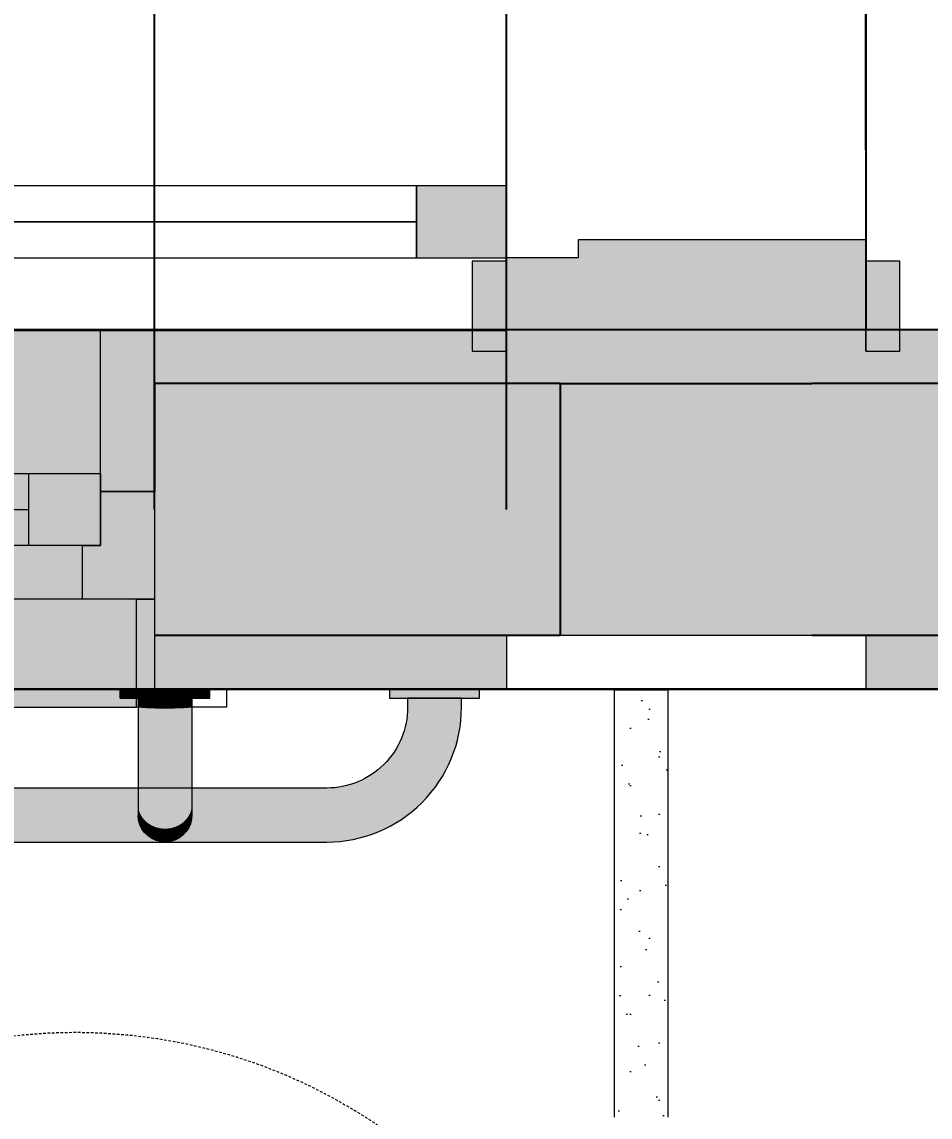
# Model space of a CAD drawing. Header units: metres. Extents: x -1783 to 21505, y -57 to 13660.
# Drawn here: x 12046.9 to 12097.4, y 12207.1 to 12268 of the extents above; entities that cross this region are included whole.
import ezdxf

# ---------------------------------------------------------------- set-up
doc = ezdxf.new("R2010")
doc.units = ezdxf.units.M
doc.header["$MEASUREMENT"] = 0
doc.linetypes.add('Dashed', pattern=[0.07, 0.045, -0.025])
doc.linetypes.add('Hidden Line (2)', pattern=[0.195611, 0.141111, -0.0545])
for name, color, linetype in [('colorida chamar atenção', 10, 'Continuous'), ('cotas', 7, 'Continuous'), ('COTAS EXECUTIVO.EXEC', 7, 'Continuous'), ('Janelas Archicad', 7, 'Continuous'), ('PAREDE CONSTRUIR', 7, 'Continuous'), ('Portas Archicad', 7, 'Continuous')]:
    doc.layers.add(name, color=color, linetype=linetype)
for name, color, linetype, lineweight in [('Janelas Archicad_Caneta_No__10', 7, 'Continuous', 5), ('Janelas Archicad_Caneta_No__241', 7, 'Continuous', 13), ('LAJES.EST_Caneta_No__241', 7, 'Continuous', 13), ('LOUCAS-METAIS.ARQ_Caneta_No__96', 252, 'Continuous', 0), ('PAREDE CONSTRUIR_Caneta_No__241', 7, 'Continuous', 13), ('PAREDE CONSTRUIR_Caneta_No__3', 7, 'Continuous', 25), ('PAREDE.ARQ_Caneta_No__1', 7, 'Continuous', 35), ('PAREDE.ARQ_Caneta_No__241', 7, 'Continuous', 13), ('Portas Archicad_Caneta_No__11', 7, 'Continuous', 5), ('Portas Archicad_Caneta_No__241', 7, 'Continuous', 13)]:
    doc.layers.add(name, color=color, linetype=linetype, lineweight=lineweight)
for name, color, linetype, lineweight, true_color in [('Janelas Archicad_Caneta_No__9', 7, 'Continuous', 5, 0x020202), ('LOUCAS-METAIS.ARQ_Caneta_No__18', 7, 'Continuous', 0, 0xdfdfdf), ('PAREDE.ARQ_Caneta_No__97', 7, 'Continuous', 5, 0x6b6b6b), ('Portas Archicad_Caneta_No__9', 7, 'Continuous', 5, 0x020202), ('Portas Archicad_Caneta_No__97', 7, 'Continuous', 5, 0x6b6b6b)]:
    doc.layers.add(name, color=color, linetype=linetype, lineweight=lineweight, true_color=true_color)
doc.styles.add('R80', font='romans.shx', dxfattribs={"height": 10})
doc.dimstyles.new('1-50', dxfattribs={"dimtxt": 10, "dimasz": 5, "dimexe": 10, "dimexo": 10, "dimgap": 3, "dimtad": 1, "dimdec": 1, "dimrnd": 1, "dimdsep": 46, "dimtxsty": 'R80', "dimblk": 'DOT', "dimcen": 0, "dimclrd": 252, "dimclre": 252, "dimclrt": 252, "dimadec": 0, "dimazin": 0, "dimtfac": 1, "dimtdec": 1, "dimtix": 1, "dimtmove": 2, "dimatfit": 3, "dimldrblk": 'DOT', "dimfxl": 1, "dimtolj": 1, "dimarcsym": 0})

# ---------------------------------------------------------------- blocks, each defined once
blk = doc.blocks.new('_Dot')
at = {"color": 0, "linetype": 'ByBlock', "lineweight": -2}
blk.add_line((-0.5, 0), (-1, 0), dxfattribs=at)
at = {"color": 0, "linetype": 'ByBlock', "const_width": 0.5}
blk.add_lwpolyline([(-0.25, 0, 1), (0.25, 0, 1)], format="xyb", close=True, dxfattribs=at)
blk = doc.blocks.new('*D7145')
at = {"layer": 'COTAS EXECUTIVO.EXEC', "color": 252, "lineweight": -2, "transparency": 16777216}
for p, q in [((12023.841, 12230.899), (13000.517, 12230.899)), ((12990.517, 12225.899), (12990.517, 11987.336)), ((12990.517, 11866.251), (12990.517, 11955.622)), ((12816.357, 11861.251), (13000.517, 11861.251))]:
    blk.add_line(p, q, dxfattribs=at)
at = {"layer": 'COTAS EXECUTIVO.EXEC', "color": 252, "lineweight": -2, "transparency": 16777216, "xscale": 5, "yscale": 5, "zscale": 5}
for p, rotation in [((12990.517, 12230.899), 90), ((12990.517, 11861.251), 270)]:
    blk.add_blockref('_Dot', p, dxfattribs=dict(at, rotation=rotation))
at = {"layer": 'COTAS EXECUTIVO.EXEC', "color": 252, "transparency": 16777216, "insert": (12990.517, 11971.479), "char_height": 10, "attachment_point": 5, "rotation": 90, "style": 'R80'}
blk.add_mtext('\\A1;370', dxfattribs=at)
blk = doc.blocks.new('*D7146')
at = {"layer": 'COTAS EXECUTIVO.EXEC', "color": 252, "lineweight": -2, "transparency": 16777216}
for p, q in [((12013.841, 12250.899), (13000.687, 12250.899)), ((12990.687, 12235.899), (12990.687, 12245.899)), ((12023.841, 12230.899), (13000.687, 12230.899))]:
    blk.add_line(p, q, dxfattribs=at)
at = {"layer": 'COTAS EXECUTIVO.EXEC', "color": 252, "lineweight": -2, "transparency": 16777216, "xscale": 5, "yscale": 5, "zscale": 5}
for p, rotation in [((12990.687, 12250.899), 90), ((12990.687, 12230.899), 270)]:
    blk.add_blockref('_Dot', p, dxfattribs=dict(at, rotation=rotation))
at = {"layer": 'COTAS EXECUTIVO.EXEC', "color": 252, "transparency": 16777216, "insert": (12990.517, 12215.903), "char_height": 10, "attachment_point": 5, "rotation": 90, "style": 'R80'}
blk.add_mtext('\\A1;20', dxfattribs=at)
blk = doc.blocks.new('*D7147')
at = {"layer": 'COTAS EXECUTIVO.EXEC', "color": 252, "lineweight": -2, "transparency": 16777216}
for p, q in [((12721.345, 12400.893), (13000.517, 12400.893)), ((12990.517, 12395.893), (12990.517, 12340.639)), ((12990.517, 12255.899), (12990.517, 12310.353)), ((12013.841, 12250.899), (13000.517, 12250.899))]:
    blk.add_line(p, q, dxfattribs=at)
at = {"layer": 'COTAS EXECUTIVO.EXEC', "color": 252, "lineweight": -2, "transparency": 16777216, "xscale": 5, "yscale": 5, "zscale": 5}
for p, rotation in [((12990.517, 12400.893), 90), ((12990.517, 12250.899), 270)]:
    blk.add_blockref('_Dot', p, dxfattribs=dict(at, rotation=rotation))
at = {"layer": 'COTAS EXECUTIVO.EXEC', "color": 252, "transparency": 16777216, "insert": (12990.517, 12325.496), "char_height": 10, "attachment_point": 5, "rotation": 90, "style": 'R80'}
blk.add_mtext('\\A1;150', dxfattribs=at)
blk = doc.blocks.new('*D7154')
at = {"layer": 'COTAS EXECUTIVO.EXEC', "color": 252, "lineweight": -2, "transparency": 16777216}
for p, q in [((12023.841, 12230.899), (12498.428, 12230.899)), ((12488.428, 12225.899), (12488.428, 12061.532)), ((12488.428, 11866.251), (12488.428, 12029.818)), ((12796.357, 11861.251), (12478.428, 11861.251))]:
    blk.add_line(p, q, dxfattribs=at)
at = {"layer": 'COTAS EXECUTIVO.EXEC', "color": 252, "lineweight": -2, "transparency": 16777216, "xscale": 5, "yscale": 5, "zscale": 5}
for p, rotation in [((12488.428, 12230.899), 90), ((12488.428, 11861.251), 270)]:
    blk.add_blockref('_Dot', p, dxfattribs=dict(at, rotation=rotation))
at = {"layer": 'COTAS EXECUTIVO.EXEC', "color": 252, "transparency": 16777216, "insert": (12488.428, 12045.675), "char_height": 10, "attachment_point": 5, "rotation": 90, "style": 'R80'}
blk.add_mtext('\\A1;370', dxfattribs=at)
blk = doc.blocks.new('*D7180')
at = {"layer": 'COTAS EXECUTIVO.EXEC', "color": 252, "lineweight": -2, "transparency": 16777216}
for p, q in [((12023.841, 12230.899), (12794.134, 12230.899)), ((12784.134, 12225.899), (12784.134, 12216.594)), ((12784.134, 12185.899), (12784.134, 12194.404)), ((12847.841, 12180.899), (12774.134, 12180.899))]:
    blk.add_line(p, q, dxfattribs=at)
at = {"layer": 'COTAS EXECUTIVO.EXEC', "color": 252, "lineweight": -2, "transparency": 16777216, "xscale": 5, "yscale": 5, "zscale": 5}
for p, rotation in [((12784.134, 12230.899), 90), ((12784.134, 12180.899), 270)]:
    blk.add_blockref('_Dot', p, dxfattribs=dict(at, rotation=rotation))
at = {"layer": 'COTAS EXECUTIVO.EXEC', "color": 252, "transparency": 16777216, "insert": (12784.134, 12205.499), "char_height": 10, "attachment_point": 5, "rotation": 90, "style": 'R80'}
blk.add_mtext('\\A1;50', dxfattribs=at)
blk = doc.blocks.new('*D7194')
at = {"layer": 'COTAS EXECUTIVO.EXEC', "color": 252, "lineweight": -2, "transparency": 16777216}
for p, q in [((12003.841, 12230.899), (11880.679, 12230.899)), ((11890.679, 12225.899), (11890.679, 12048.186)), ((11890.679, 11866.251), (11890.679, 12016.472)), ((12796.357, 11861.251), (11880.679, 11861.251))]:
    blk.add_line(p, q, dxfattribs=at)
at = {"layer": 'COTAS EXECUTIVO.EXEC', "color": 252, "lineweight": -2, "transparency": 16777216, "xscale": 5, "yscale": 5, "zscale": 5}
for p, rotation in [((11890.679, 12230.899), 90), ((11890.679, 11861.251), 270)]:
    blk.add_blockref('_Dot', p, dxfattribs=dict(at, rotation=rotation))
at = {"layer": 'COTAS EXECUTIVO.EXEC', "color": 252, "transparency": 16777216, "insert": (11890.679, 12032.329), "char_height": 10, "attachment_point": 5, "rotation": 90, "style": 'R80'}
blk.add_mtext('\\A1;370', dxfattribs=at)
blk = doc.blocks.new('*D7196')
at = {"layer": 'COTAS EXECUTIVO.EXEC', "color": 252, "lineweight": -2, "transparency": 16777216}
for p, q in [((12701.345, 12400.893), (11880.679, 12400.893)), ((11890.679, 12395.893), (11890.679, 12327.293)), ((11890.679, 12255.899), (11890.679, 12297.007)), ((11993.841, 12250.899), (11880.679, 12250.899))]:
    blk.add_line(p, q, dxfattribs=at)
at = {"layer": 'COTAS EXECUTIVO.EXEC', "color": 252, "lineweight": -2, "transparency": 16777216, "xscale": 5, "yscale": 5, "zscale": 5}
for p, rotation in [((11890.679, 12400.893), 90), ((11890.679, 12250.899), 270)]:
    blk.add_blockref('_Dot', p, dxfattribs=dict(at, rotation=rotation))
at = {"layer": 'COTAS EXECUTIVO.EXEC', "color": 252, "transparency": 16777216, "insert": (11890.679, 12312.15), "char_height": 10, "attachment_point": 5, "rotation": 90, "style": 'R80'}
blk.add_mtext('\\A1;150', dxfattribs=at)
blk = doc.blocks.new('*D7216')
at = {"layer": 'COTAS EXECUTIVO.EXEC', "color": 252, "lineweight": -2, "transparency": 16777216}
for p, q in [((11953.841, 12240.899), (11953.841, 12310.462)), ((12073.841, 12307.396), (12073.841, 12290.462)), ((11958.841, 12300.462), (11984.952, 12300.462)), ((12068.841, 12300.462), (12015.238, 12300.462))]:
    blk.add_line(p, q, dxfattribs=at)
at = {"layer": 'COTAS EXECUTIVO.EXEC', "color": 252, "lineweight": -2, "transparency": 16777216, "xscale": 5, "yscale": 5, "zscale": 5, "rotation": 180}
blk.add_blockref('_Dot', (11953.841, 12300.462), dxfattribs=at)
at = {"layer": 'COTAS EXECUTIVO.EXEC', "color": 252, "lineweight": -2, "transparency": 16777216, "xscale": 5, "yscale": 5, "zscale": 5}
blk.add_blockref('_Dot', (12073.841, 12300.462), dxfattribs=at)
at = {"layer": 'COTAS EXECUTIVO.EXEC', "color": 252, "transparency": 16777216, "insert": (12000.095, 12300.462), "char_height": 10, "attachment_point": 5, "style": 'R80'}
blk.add_mtext('\\A1;120', dxfattribs=at)
blk = doc.blocks.new('*D7218')
at = {"layer": 'COTAS EXECUTIVO.EXEC', "color": 252, "lineweight": -2, "transparency": 16777216}
for p, q in [((12093.841, 12317.396), (12093.841, 12290.462)), ((12238.848, 12056.075), (12238.848, 12310.462)), ((12098.841, 12300.462), (12137.456, 12300.462)), ((12233.848, 12300.462), (12167.741, 12300.462))]:
    blk.add_line(p, q, dxfattribs=at)
at = {"layer": 'COTAS EXECUTIVO.EXEC', "color": 252, "lineweight": -2, "transparency": 16777216, "xscale": 5, "yscale": 5, "zscale": 5, "rotation": 180}
blk.add_blockref('_Dot', (12093.841, 12300.462), dxfattribs=at)
at = {"layer": 'COTAS EXECUTIVO.EXEC', "color": 252, "lineweight": -2, "transparency": 16777216, "xscale": 5, "yscale": 5, "zscale": 5}
blk.add_blockref('_Dot', (12238.848, 12300.462), dxfattribs=at)
at = {"layer": 'COTAS EXECUTIVO.EXEC', "color": 252, "transparency": 16777216, "insert": (12152.598, 12300.462), "char_height": 10, "attachment_point": 5, "style": 'R80'}
blk.add_mtext('\\A1;145', dxfattribs=at)
blk = doc.blocks.new('*D7271')
at = {"layer": 'COTAS EXECUTIVO.EXEC', "color": 252, "lineweight": -2, "transparency": 16777216}
for p, q in [((12093.841, 12260.899), (12093.841, 12290.293)), ((12138.848, 12240.899), (12138.848, 12290.293)), ((12098.841, 12280.293), (12104.849, 12280.293)), ((12133.848, 12280.293), (12127.04, 12280.293))]:
    blk.add_line(p, q, dxfattribs=at)
at = {"layer": 'COTAS EXECUTIVO.EXEC', "color": 252, "lineweight": -2, "transparency": 16777216, "xscale": 5, "yscale": 5, "zscale": 5, "rotation": 180}
blk.add_blockref('_Dot', (12093.841, 12280.293), dxfattribs=at)
at = {"layer": 'COTAS EXECUTIVO.EXEC', "color": 252, "lineweight": -2, "transparency": 16777216, "xscale": 5, "yscale": 5, "zscale": 5}
blk.add_blockref('_Dot', (12138.848, 12280.293), dxfattribs=at)
at = {"layer": 'COTAS EXECUTIVO.EXEC', "color": 252, "transparency": 16777216, "insert": (12115.944, 12280.293), "char_height": 10, "attachment_point": 5, "style": 'R80'}
blk.add_mtext('\\A1;45', dxfattribs=at)
blk = doc.blocks.new('*D7455')
at = {"layer": 'COTAS EXECUTIVO.EXEC', "color": 252, "lineweight": -2, "transparency": 16777216}
for p, q in [((11974.254, 12240.899), (11974.254, 12295.603)), ((12054.254, 12240.899), (12054.254, 12295.603)), ((11979.254, 12285.603), (11989.413, 12285.603)), ((12049.254, 12285.603), (12011.604, 12285.603))]:
    blk.add_line(p, q, dxfattribs=at)
at = {"layer": 'COTAS EXECUTIVO.EXEC', "color": 252, "lineweight": -2, "transparency": 16777216, "xscale": 5, "yscale": 5, "zscale": 5, "rotation": 180}
blk.add_blockref('_Dot', (11974.254, 12285.603), dxfattribs=at)
at = {"layer": 'COTAS EXECUTIVO.EXEC', "color": 252, "lineweight": -2, "transparency": 16777216, "xscale": 5, "yscale": 5, "zscale": 5}
blk.add_blockref('_Dot', (12054.254, 12285.603), dxfattribs=at)
at = {"layer": 'COTAS EXECUTIVO.EXEC', "color": 252, "transparency": 16777216, "insert": (12000.508, 12285.603), "char_height": 10, "attachment_point": 5, "style": 'R80'}
blk.add_mtext('\\A1;80', dxfattribs=at)
blk = doc.blocks.new('*D7456')
at = {"layer": 'COTAS EXECUTIVO.EXEC', "color": 252, "lineweight": -2, "transparency": 16777216}
for p, q in [((12054.254, 12240.899), (12054.254, 12295.603)), ((12073.841, 12240.899), (12073.841, 12295.603)), ((12059.254, 12285.603), (12068.841, 12285.603))]:
    blk.add_line(p, q, dxfattribs=at)
at = {"layer": 'COTAS EXECUTIVO.EXEC', "color": 252, "lineweight": -2, "transparency": 16777216, "xscale": 5, "yscale": 5, "zscale": 5, "rotation": 180}
blk.add_blockref('_Dot', (12054.254, 12285.603), dxfattribs=at)
at = {"layer": 'COTAS EXECUTIVO.EXEC', "color": 252, "lineweight": -2, "transparency": 16777216, "xscale": 5, "yscale": 5, "zscale": 5}
blk.add_blockref('_Dot', (12073.841, 12285.603), dxfattribs=at)
at = {"layer": 'COTAS EXECUTIVO.EXEC', "color": 252, "transparency": 16777216, "insert": (12036.534, 12285.603), "char_height": 10, "attachment_point": 5, "style": 'R80'}
blk.add_mtext('\\A1;20', dxfattribs=at)
blk = doc.blocks.new('Horizontal Multi-Sash Window 26_2')
at = {"layer": 'Janelas Archicad', "linetype": 'Continuous', "lineweight": 0, "true_color": 0xffffff}
for points in [[(-0.37, 0.01), (-0.37, -0.03), (-0.33, -0.03), (-0.33, 0.01)], [(0.33, 0.01), (-0.33, 0.01), (-0.33, -0.03), (-0.36, -0.03), (-0.36, -0.06), (0.36, -0.06), (0.36, -0.03), (0.33, -0.03)], [(0.33, -0.03), (0.33, 0.01), (-0.33, 0.01), (-0.33, -0.03)], [(0.37, -0.03), (0.37, 0.01), (0.33, 0.01), (0.33, -0.03)], [(-0.4, 0), (-0.4, -0.06), (-0.36, -0.06), (-0.36, -0.03), (-0.37, -0.03), (-0.37, 0)], [(0.4, -0.06), (0.4, 0), (0.37, 0), (0.37, -0.03), (0.36, -0.03), (0.36, -0.06)], [(-0.4, -0.06), (-0.4, -0.11), (-0.39, -0.12), (0.39, -0.12), (0.4, -0.11), (0.4, -0.06)]]:
    blk.add_hatch(color=7, dxfattribs=at).paths.add_polyline_path(points)
at = {"layer": 'Janelas Archicad_Caneta_No__10', "color": 7, "linetype": 'Continuous', "lineweight": 5}
for p, q in [((-0.4, -0.11), (-0.4, -0.06)), ((-0.4, -0.06), (-0.39, -0.06)), ((-0.39, -0.06), (-0.39, -0.11)), ((0.39, -0.11), (0.39, -0.06)), ((0.39, -0.06), (0.4, -0.06)), ((0.4, -0.06), (0.4, -0.11)), ((-0.44, -0.12), (-0.44, -0.11)), ((-0.44, -0.11), (-0.39, -0.11)), ((-0.39, -0.11), (-0.4, -0.11)), ((-0.39, -0.11), (-0.39, -0.12)), ((0.4, -0.11), (0.39, -0.11)), ((0.39, -0.11), (0.44, -0.11)), ((0.39, -0.12), (0.39, -0.11)), ((0.44, -0.11), (0.44, -0.12)), ((-0.39, -0.12), (-0.44, -0.12)), ((0.44, -0.12), (0.39, -0.12))]:
    blk.add_line(p, q, dxfattribs=at)
at = {"layer": 'Janelas Archicad_Caneta_No__241', "color": 7, "linetype": 'Continuous', "lineweight": 13}
for p, q in [((-0.4, 0.09), (-0.37, 0.09)), ((-0.37, 0), (-0.37, 0.09)), ((0.4, 0.09), (0.37, 0.09)), ((0.37, 0), (0.37, 0.09)), ((-0.4, 0), (-0.4, -0.06)), ((0.4, 0), (0.4, -0.06)), ((-0.4, -0.06), (-0.4, -0.08)), ((0.4, -0.06), (0.4, -0.08)), ((-0.4, -0.08), (-0.4, -0.11)), ((0.4, -0.08), (0.4, -0.11)), ((-0.44, -0.11), (-0.4, -0.11)), ((0.4, -0.11), (0.44, -0.11))]:
    blk.add_line(p, q, dxfattribs=at)
at = {"layer": 'Janelas Archicad_Caneta_No__9', "color": 18, "linetype": 'Continuous', "lineweight": 5, "true_color": 0x020202}
for p, q in [((-0.37, 0.09), (0.37, 0.09)), ((-0.37, 0.01), (-0.33, 0.01)), ((-0.37, -0.03), (-0.37, 0.01)), ((-0.33, 0.01), (0.33, 0.01)), ((-0.33, 0.01), (-0.33, -0.03)), ((-0.33, 0.01), (0.33, 0.01)), ((0.33, -0.03), (0.33, 0.01)), ((0.33, 0.01), (0.37, 0.01)), ((0.37, 0.01), (0.37, -0.03)), ((-0.4, 0), (-0.37, 0)), ((-0.37, 0), (-0.37, -0.03)), ((0.37, -0.03), (0.37, 0)), ((0.37, 0), (0.4, 0)), ((-0.33, -0.01), (0.33, -0.01)), ((-0.37, -0.03), (-0.36, -0.03)), ((-0.33, -0.03), (-0.37, -0.03)), ((-0.36, -0.03), (-0.36, -0.06)), ((0.33, -0.03), (-0.33, -0.03)), ((0.37, -0.03), (0.33, -0.03)), ((0.36, -0.06), (0.36, -0.03)), ((0.36, -0.03), (0.37, -0.03)), ((-0.36, -0.06), (-0.4, -0.06)), ((0.36, -0.06), (-0.36, -0.06)), ((0.4, -0.06), (0.36, -0.06)), ((-0.39, -0.12), (0.39, -0.12))]:
    blk.add_line(p, q, dxfattribs=at)
at = {"layer": 'Janelas Archicad_Caneta_No__9', "color": 18, "linetype": 'Dashed', "lineweight": 5, "true_color": 0x020202}
blk.add_line((-0.4, -0.11), (0.4, -0.11), dxfattribs=at)
blk = doc.blocks.new('Double Door 26_3')
at = {"layer": 'Portas Archicad', "linetype": 'Continuous', "lineweight": 0, "true_color": 0xffffff}
for points in [[(-0.67, 0), (-0.67, 0.05), (-0.71, 0.05), (-0.71, 0)], [(-0.712, 0.019), (-0.762, 0.019), (-0.762, 0), (-0.712, 0)], [(-0.7, -0.2), (-0.7, -0.04), (-0.71, -0.04), (-0.71, 0), (-0.75, 0), (-0.75, -0.2)], [(-0.712, -0.2), (-0.762, -0.2), (-0.762, -0.219), (-0.712, -0.219)]]:
    blk.add_hatch(color=7, dxfattribs=at).paths.add_polyline_path(points)
at = {"layer": 'Portas Archicad_Caneta_No__11', "color": 7, "linetype": 'Continuous', "lineweight": 5}
for p, q in [((-0.69, 0.66), (-0.69, 0.05)), ((-0.67, 0.05), (-0.71, 0.05)), ((-0.71, 0.05), (-0.71, 0)), ((-0.67, 0), (-0.67, 0.05)), ((-0.71, 0), (-0.67, 0))]:
    blk.add_line(p, q, dxfattribs=at)
at = {"layer": 'Portas Archicad_Caneta_No__11', "color": 7, "linetype": 'Continuous', "lineweight": 5, "flags": 128}
for points in [[(-0.71, 0.66), (-0.71, 0.05), (-0.69, 0.05), (-0.69, 0.66)], [(-0.69, 0.66), (-0.69, 0.05), (-0.67, 0.05), (-0.67, 0.66)]]:
    blk.add_lwpolyline(points, close=True, dxfattribs=at)
at = {"layer": 'Portas Archicad_Caneta_No__241', "color": 7, "linetype": 'Continuous', "lineweight": 13}
for p, q in [((-0.762, 0), (-0.75, 0)), ((-0.762, 0), (-0.75, 0)), ((-0.75, -0.03), (-0.75, 0)), ((-0.75, -0.03), (-0.75, 0)), ((-0.75, -0.03), (-0.75, 0)), ((-0.75, -0.03), (-0.75, 0)), ((-0.75, -0.17), (-0.75, -0.03)), ((-0.75, -0.17), (-0.75, -0.03)), ((-0.75, -0.17), (-0.75, -0.03)), ((-0.75, -0.17), (-0.75, -0.03)), ((-0.75, -0.2), (-0.75, -0.17)), ((-0.75, -0.2), (-0.75, -0.17)), ((-0.762, -0.2), (-0.75, -0.2)), ((-0.762, -0.2), (-0.75, -0.2))]:
    blk.add_line(p, q, dxfattribs=at)
at = {"layer": 'Portas Archicad_Caneta_No__9', "color": 18, "linetype": 'Continuous', "lineweight": 5, "true_color": 0x020202}
for p, q in [((-0.712, 0.019), (-0.762, 0.019)), ((-0.762, 0.019), (-0.762, 0)), ((-0.712, 0), (-0.712, 0.019)), ((-0.762, 0), (-0.712, 0)), ((-0.71, 0), (-0.75, 0)), ((-0.75, 0), (-0.75, -0.2)), ((-0.71, -0.04), (-0.71, 0)), ((-0.7, -0.04), (-0.71, -0.04)), ((-0.7, -0.2), (-0.7, -0.04)), ((-0.712, -0.2), (-0.762, -0.2)), ((-0.762, -0.2), (-0.762, -0.219)), ((-0.75, -0.2), (-0.7, -0.2)), ((-0.712, -0.219), (-0.712, -0.2)), ((-0.762, -0.219), (-0.712, -0.219))]:
    blk.add_line(p, q, dxfattribs=at)
at = {"layer": 'Portas Archicad_Caneta_No__97', "color": 251, "linetype": 'Dashed', "lineweight": 5, "true_color": 0x6b6b6b}
blk.add_arc((-0.71, 0), 0.71, 0, 90, dxfattribs=at)
blk = doc.blocks.new('Grab Bar 26_4')
at = {"layer": 'LOUCAS-METAIS.ARQ_Caneta_No__18', "linetype": 'Continuous', "lineweight": 0, "true_color": 0xdfdfdf}
for points in [[(-0.375, 0), (-0.375, -0.005), (-0.325, -0.005), (-0.325, 0)], [(0.325, 0), (0.325, -0.005), (0.375, -0.005), (0.375, 0)], [(-0.365, -0.005), (-0.365, -0.01, 0.414214), (-0.29, -0.085), (0.29, -0.085, 0.414214), (0.365, -0.01), (0.365, -0.005), (0.335, -0.005), (0.335, -0.01, -0.414214), (0.29, -0.055), (-0.29, -0.055, -0.414214), (-0.335, -0.01), (-0.335, -0.005)]]:
    blk.add_hatch(color=254, dxfattribs=at).paths.add_polyline_path(points)
at = {"layer": 'LOUCAS-METAIS.ARQ_Caneta_No__96', "color": 252, "linetype": 'Continuous', "lineweight": 0, "flags": 128}
for points in [[(-0.375, 0), (-0.375, -0.005), (-0.325, -0.005), (-0.325, 0)], [(0.325, 0), (0.325, -0.005), (0.375, -0.005), (0.375, 0)]]:
    blk.add_lwpolyline(points, close=True, dxfattribs=at)
blk.add_lwpolyline([(-0.365, -0.005), (-0.365, -0.01, 0.414214), (-0.29, -0.085), (0.29, -0.085, 0.414214), (0.365, -0.01), (0.365, -0.005), (0.335, -0.005), (0.335, -0.01, -0.414214), (0.29, -0.055), (-0.29, -0.055, -0.414214), (-0.335, -0.01), (-0.335, -0.005)], format="xyb", close=True, dxfattribs=at)
blk = doc.blocks.new('Grab Bar 26_3')
at = {"layer": 'LOUCAS-METAIS.ARQ_Caneta_No__18', "linetype": 'Continuous', "lineweight": 0, "true_color": 0xdfdfdf}
for points in [[(-0.017, 0), (-0.017, -0.005), (-0.01085, -0.005), (-0.01085, 0)], [(-0.01085, -0.005), (-0.00373, -0.005), (-0.00373, 0), (-0.01085, 0)], [(-0.00373, 0), (-0.00373, -0.005), (0.00373, -0.005), (0.00373, 0)], [(0.00373, -0.005), (0.01085, -0.005), (0.01085, 0), (0.00373, 0)], [(0.01085, 0), (0.01085, -0.005), (0.017, -0.005), (0.017, 0)], [(0.017, -0.005), (0.02165, -0.005), (0.02165, 0), (0.017, 0)], [(0.02165, -0.005), (0.02437, -0.005), (0.02437, 0), (0.02165, 0)], [(0.02437, 0), (0.02437, -0.005), (0.02493, -0.005), (0.02493, 0)], [(-0.02493, 0), (-0.02493, -0.005), (-0.02437, -0.005), (-0.02437, 0)], [(-0.02437, -0.005), (-0.02165, -0.005), (-0.02165, 0), (-0.02437, 0)], [(-0.02165, -0.005), (-0.017, -0.005), (-0.017, 0), (-0.02165, 0)], [(-0.015, -0.01001), (-0.01472, -0.01016), (-0.01472, -0.005), (-0.015, -0.005)], [(-0.01472, -0.005), (-0.01472, -0.01016), (-0.014, -0.0103), (-0.014, -0.005)], [(-0.014, -0.0103), (-0.01286, -0.01043), (-0.01286, -0.005), (-0.014, -0.005)], [(-0.01286, -0.005), (-0.01286, -0.01043), (-0.01132, -0.01055), (-0.01132, -0.005)], [(-0.01132, -0.005), (-0.01132, -0.01055), (-0.00944, -0.01065), (-0.00944, -0.005)], [(-0.00944, -0.01065), (-0.00727, -0.01074), (-0.00727, -0.005), (-0.00944, -0.005)], [(-0.00727, -0.005), (-0.00727, -0.01074), (-0.00488, -0.0108), (-0.00488, -0.005)], [(-0.00488, -0.005), (-0.00488, -0.0108), (-0.00235, -0.01083), (-0.00235, -0.005)], [(-0.00235, -0.005), (-0.00235, -0.01083), (0.00026, -0.01084), (0.00026, -0.005)], [(0.00026, -0.005), (0.00026, -0.01084), (0.00286, -0.01083), (0.00286, -0.005)], [(0.00286, -0.01083), (0.00538, -0.01079), (0.00538, -0.005), (0.00286, -0.005)], [(0.00538, -0.005), (0.00538, -0.01079), (0.00773, -0.01072), (0.00773, -0.005)], [(0.00773, -0.005), (0.00773, -0.01072), (0.00984, -0.01064), (0.00984, -0.005)], [(0.00984, -0.005), (0.00984, -0.01064), (0.01166, -0.01053), (0.01166, -0.005)], [(0.01166, -0.005), (0.01166, -0.01053), (0.01312, -0.01041), (0.01312, -0.005)], [(0.01312, -0.005), (0.01312, -0.01041), (0.01418, -0.01027), (0.01418, -0.005)], [(0.01418, -0.005), (0.01418, -0.01027), (0.01482, -0.01013), (0.01482, -0.005)], [(0.015, -0.005), (0.01482, -0.005), (0.01482, -0.01013), (0.015, -0.00999)], [(-0.015, -0.01001), (-0.015, -0.02341), (-0.01472, -0.02399), (-0.01472, -0.01016)], [(-0.01472, -0.01016), (-0.01472, -0.02399), (-0.014, -0.02456), (-0.014, -0.0103)], [(-0.014, -0.02456), (-0.01286, -0.02508), (-0.01286, -0.01043), (-0.014, -0.0103)], [(-0.01132, -0.01055), (-0.01286, -0.01043), (-0.01286, -0.02508), (-0.01132, -0.02555)], [(-0.00944, -0.01065), (-0.01132, -0.01055), (-0.01132, -0.02555), (-0.00944, -0.02596)], [(-0.00944, -0.01065), (-0.00944, -0.02596), (-0.00727, -0.02629), (-0.00727, -0.01074)], [(-0.00488, -0.0108), (-0.00727, -0.01074), (-0.00727, -0.02629), (-0.00488, -0.02653)], [(-0.00235, -0.01083), (-0.00488, -0.0108), (-0.00488, -0.02653), (-0.00235, -0.02667)], [(0.00026, -0.01084), (-0.00235, -0.01083), (-0.00235, -0.02667), (0.00026, -0.02671)], [(0.00286, -0.01083), (0.00026, -0.01084), (0.00026, -0.02671), (0.00286, -0.02665)], [(0.00286, -0.02665), (0.00538, -0.02649), (0.00538, -0.01079), (0.00286, -0.01083)], [(0.00773, -0.01072), (0.00538, -0.01079), (0.00538, -0.02649), (0.00773, -0.02623)], [(0.00984, -0.01064), (0.00773, -0.01072), (0.00773, -0.02623), (0.00984, -0.02589)], [(0.00984, -0.01064), (0.00984, -0.02589), (0.01166, -0.02547), (0.01166, -0.01053)], [(0.01312, -0.01041), (0.01166, -0.01053), (0.01166, -0.02547), (0.01312, -0.02498)], [(0.01418, -0.01027), (0.01312, -0.01041), (0.01312, -0.02498), (0.01418, -0.02444)], [(0.01418, -0.01027), (0.01418, -0.02444), (0.01482, -0.02388), (0.01482, -0.01013)], [(0.01482, -0.01013), (0.01482, -0.02388), (0.015, -0.02329), (0.015, -0.00999)], [(-0.01472, -0.02399), (-0.015, -0.02341), (-0.015, -0.03615), (-0.01472, -0.03728)], [(-0.01472, -0.02399), (-0.01472, -0.03728), (-0.014, -0.03838), (-0.014, -0.02456)], [(0.01418, -0.02444), (0.01418, -0.03817), (0.01482, -0.03706), (0.01482, -0.02388)], [(0.015, -0.02329), (0.01482, -0.02388), (0.01482, -0.03706), (0.015, -0.03592)], [(-0.014, -0.02456), (-0.014, -0.03838), (-0.01286, -0.03941), (-0.01286, -0.02508)], [(-0.01286, -0.02508), (-0.01286, -0.03941), (-0.01132, -0.04033), (-0.01132, -0.02555)], [(-0.00944, -0.02596), (-0.01132, -0.02555), (-0.01132, -0.04033), (-0.00944, -0.04112)], [(-0.00944, -0.04112), (-0.00727, -0.04176), (-0.00727, -0.02629), (-0.00944, -0.02596)], [(-0.00488, -0.02653), (-0.00727, -0.02629), (-0.00727, -0.04176), (-0.00488, -0.04223)], [(-0.00235, -0.02667), (-0.00488, -0.02653), (-0.00488, -0.04223), (-0.00235, -0.0425)], [(0.00026, -0.02671), (-0.00235, -0.02667), (-0.00235, -0.0425), (0.00026, -0.04258)], [(0.00286, -0.02665), (0.00026, -0.02671), (0.00026, -0.04258), (0.00286, -0.04246)], [(0.00286, -0.04246), (0.00538, -0.04215), (0.00538, -0.02649), (0.00286, -0.02665)], [(0.00773, -0.02623), (0.00538, -0.02649), (0.00538, -0.04215), (0.00773, -0.04165)], [(0.00984, -0.02589), (0.00773, -0.02623), (0.00773, -0.04165), (0.00984, -0.04098)], [(0.00984, -0.02589), (0.00984, -0.04098), (0.01166, -0.04015), (0.01166, -0.02547)], [(0.01166, -0.02547), (0.01166, -0.04015), (0.01312, -0.03921), (0.01312, -0.02498)], [(0.01312, -0.02498), (0.01312, -0.03921), (0.01418, -0.03817), (0.01418, -0.02444)], [(-0.015, -0.04757), (-0.01472, -0.04921), (-0.01472, -0.03728), (-0.015, -0.03615)], [(0.01482, -0.03706), (0.01482, -0.04888), (0.015, -0.04725), (0.015, -0.03592)], [(-0.014, -0.03838), (-0.01472, -0.03728), (-0.01472, -0.04921), (-0.014, -0.05078)], [(-0.014, -0.05078), (-0.01286, -0.05226), (-0.01286, -0.03941), (-0.014, -0.03838)], [(-0.01286, -0.03941), (-0.01286, -0.05226), (-0.01132, -0.05358), (-0.01132, -0.04033)], [(-0.01132, -0.04033), (-0.01132, -0.05358), (-0.00944, -0.05472), (-0.00944, -0.04112)], [(-0.00944, -0.04112), (-0.00944, -0.05472), (-0.00727, -0.05564), (-0.00727, -0.04176)], [(-0.00727, -0.04176), (-0.00727, -0.05564), (-0.00488, -0.05631), (-0.00488, -0.04223)], [(-0.00488, -0.05631), (-0.00235, -0.05671), (-0.00235, -0.0425), (-0.00488, -0.04223)], [(-0.00235, -0.0425), (-0.00235, -0.05671), (0.00026, -0.05682), (0.00026, -0.04258)], [(0.00026, -0.04258), (0.00026, -0.05682), (0.00286, -0.05665), (0.00286, -0.04246)], [(0.00286, -0.04246), (0.00286, -0.05665), (0.00538, -0.0562), (0.00538, -0.04215)], [(0.00538, -0.04215), (0.00538, -0.0562), (0.00773, -0.05548), (0.00773, -0.04165)], [(0.00773, -0.04165), (0.00773, -0.05548), (0.00984, -0.05451), (0.00984, -0.04098)], [(0.00984, -0.04098), (0.00984, -0.05451), (0.01166, -0.05333), (0.01166, -0.04015)], [(0.01166, -0.04015), (0.01166, -0.05333), (0.01312, -0.05197), (0.01312, -0.03921)], [(0.01418, -0.03817), (0.01312, -0.03921), (0.01312, -0.05197), (0.01418, -0.05047)], [(0.01418, -0.05047), (0.01482, -0.04888), (0.01482, -0.03706), (0.01418, -0.03817)], [(-0.01472, -0.04921), (-0.015, -0.04757), (-0.015, -0.05712), (-0.01472, -0.05916)], [(0.015, -0.04725), (0.01482, -0.04888), (0.01482, -0.05876), (0.015, -0.0567)], [(-0.014, -0.05078), (-0.01472, -0.04921), (-0.01472, -0.05916), (-0.014, -0.06114)], [(-0.014, -0.05078), (-0.014, -0.06114), (-0.01286, -0.06299), (-0.01286, -0.05226)], [(-0.01286, -0.05226), (-0.01286, -0.06299), (-0.01132, -0.06465), (-0.01132, -0.05358)], [(-0.01132, -0.06465), (-0.00944, -0.06608), (-0.00944, -0.05472), (-0.01132, -0.05358)], [(-0.00944, -0.05472), (-0.00944, -0.06608), (-0.00727, -0.06723), (-0.00727, -0.05564)], [(0.00773, -0.05548), (0.00773, -0.06703), (0.00984, -0.06582), (0.00984, -0.05451)], [(0.00984, -0.06582), (0.01166, -0.06434), (0.01166, -0.05333), (0.00984, -0.05451)], [(0.01166, -0.05333), (0.01166, -0.06434), (0.01312, -0.06263), (0.01312, -0.05197)], [(0.01312, -0.06263), (0.01418, -0.06075), (0.01418, -0.05047), (0.01312, -0.05197)], [(0.01418, -0.05047), (0.01418, -0.06075), (0.01482, -0.05876), (0.01482, -0.04888)], [(-0.01472, -0.05916), (-0.015, -0.05712), (-0.015, -0.0643), (-0.01472, -0.06665)], [(-0.01472, -0.05916), (-0.01472, -0.06665), (-0.014, -0.06893), (-0.014, -0.06114)], [(-0.00727, -0.05564), (-0.00727, -0.06723), (-0.00488, -0.06807), (-0.00488, -0.05631)], [(-0.00488, -0.05631), (-0.00488, -0.06807), (-0.00235, -0.06857), (-0.00235, -0.05671)], [(-0.00235, -0.06857), (0.00026, -0.06871), (0.00026, -0.05682), (-0.00235, -0.05671)], [(0.00026, -0.06871), (0.00286, -0.06849), (0.00286, -0.05665), (0.00026, -0.05682)], [(0.00286, -0.05665), (0.00286, -0.06849), (0.00538, -0.06793), (0.00538, -0.0562)], [(0.00538, -0.0562), (0.00538, -0.06793), (0.00773, -0.06703), (0.00773, -0.05548)], [(0.01312, -0.06263), (0.01312, -0.07065), (0.01418, -0.06849), (0.01418, -0.06075)], [(0.01418, -0.06075), (0.01418, -0.06849), (0.01482, -0.06619), (0.01482, -0.05876)], [(0.015, -0.0567), (0.01482, -0.05876), (0.01482, -0.06619), (0.015, -0.06382)], [(-0.015, -0.06875), (-0.01472, -0.0713), (-0.01472, -0.06665), (-0.015, -0.0643)], [(-0.01472, -0.06665), (-0.01472, -0.0713), (-0.014, -0.07377), (-0.014, -0.06893)], [(-0.014, -0.06114), (-0.014, -0.06893), (-0.01286, -0.07106), (-0.01286, -0.06299)], [(-0.01286, -0.07106), (-0.01132, -0.07298), (-0.01132, -0.06465), (-0.01286, -0.06299)], [(-0.01132, -0.06465), (-0.01132, -0.07298), (-0.00944, -0.07463), (-0.00944, -0.06608)], [(-0.00944, -0.06608), (-0.00944, -0.07463), (-0.00727, -0.07595), (-0.00727, -0.06723)], [(0.00773, -0.07572), (0.00984, -0.07432), (0.00984, -0.06582), (0.00773, -0.06703)], [(0.00984, -0.06582), (0.00984, -0.07432), (0.01166, -0.07262), (0.01166, -0.06434)], [(0.01166, -0.07262), (0.01312, -0.07065), (0.01312, -0.06263), (0.01166, -0.06434)], [(0.01418, -0.06849), (0.01418, -0.07329), (0.01482, -0.0708), (0.01482, -0.06619)], [(0.01482, -0.06619), (0.01482, -0.0708), (0.015, -0.06824), (0.015, -0.06382)], [(-0.01472, -0.0713), (-0.015, -0.06875), (-0.015, -0.07026), (-0.01472, -0.07286)], [(-0.014, -0.07377), (-0.01472, -0.0713), (-0.01472, -0.07286), (-0.014, -0.07538)], [(-0.014, -0.06893), (-0.014, -0.07377), (-0.01286, -0.07608), (-0.01286, -0.07106)], [(-0.01286, -0.07106), (-0.01286, -0.07608), (-0.01132, -0.07815), (-0.01132, -0.07298)], [(-0.01132, -0.07298), (-0.01132, -0.07815), (-0.00944, -0.07993), (-0.00944, -0.07463)], [(-0.00727, -0.07595), (-0.00488, -0.07692), (-0.00488, -0.06807), (-0.00727, -0.06723)], [(-0.00488, -0.07692), (-0.00235, -0.07749), (-0.00235, -0.06857), (-0.00488, -0.06807)], [(-0.00235, -0.07749), (0.00026, -0.07766), (0.00026, -0.06871), (-0.00235, -0.06857)], [(0.00026, -0.06871), (0.00026, -0.07766), (0.00286, -0.07741), (0.00286, -0.06849)], [(0.00286, -0.06849), (0.00286, -0.07741), (0.00538, -0.07675), (0.00538, -0.06793)], [(0.00538, -0.06793), (0.00538, -0.07675), (0.00773, -0.07572), (0.00773, -0.06703)], [(0.00984, -0.07432), (0.00984, -0.0796), (0.01166, -0.07776), (0.01166, -0.07262)], [(0.01166, -0.07776), (0.01312, -0.07563), (0.01312, -0.07065), (0.01166, -0.07262)], [(0.01312, -0.07065), (0.01312, -0.07563), (0.01418, -0.07329), (0.01418, -0.06849)], [(0.01418, -0.07488), (0.01482, -0.07235), (0.01482, -0.0708), (0.01418, -0.07329)], [(0.015, -0.06824), (0.01482, -0.0708), (0.01482, -0.07235), (0.015, -0.06974)], [(-0.014, -0.07538), (-0.01286, -0.07773), (-0.01286, -0.07608), (-0.014, -0.07377)], [(-0.01132, -0.07815), (-0.01286, -0.07608), (-0.01286, -0.07773), (-0.01132, -0.07984)], [(-0.00944, -0.07993), (-0.01132, -0.07815), (-0.01132, -0.07984), (-0.00944, -0.08166)], [(-0.00944, -0.07463), (-0.00944, -0.07993), (-0.00727, -0.08137), (-0.00727, -0.07595)], [(-0.00727, -0.08137), (-0.00488, -0.08241), (-0.00488, -0.07692), (-0.00727, -0.07595)], [(-0.00488, -0.08241), (-0.00235, -0.08303), (-0.00235, -0.07749), (-0.00488, -0.07692)], [(-0.00235, -0.08303), (0.00026, -0.08321), (0.00026, -0.07766), (-0.00235, -0.07749)], [(0.00026, -0.07766), (0.00026, -0.08321), (0.00286, -0.08294), (0.00286, -0.07741)], [(0.00286, -0.07741), (0.00286, -0.08294), (0.00538, -0.08223), (0.00538, -0.07675)], [(0.00538, -0.08223), (0.00773, -0.08111), (0.00773, -0.07572), (0.00538, -0.07675)], [(0.00773, -0.08111), (0.00984, -0.0796), (0.00984, -0.07432), (0.00773, -0.07572)], [(0.00984, -0.08132), (0.01166, -0.07944), (0.01166, -0.07776), (0.00984, -0.0796)], [(0.01312, -0.07563), (0.01166, -0.07776), (0.01166, -0.07944), (0.01312, -0.07727)], [(0.01418, -0.07329), (0.01312, -0.07563), (0.01312, -0.07727), (0.01418, -0.07488)], [(-0.00944, -0.07993), (-0.00944, -0.08166), (-0.00727, -0.08312), (-0.00727, -0.08137)], [(-0.00488, -0.08241), (-0.00727, -0.08137), (-0.00727, -0.08312), (-0.00488, -0.08418)], [(-0.00235, -0.08303), (-0.00488, -0.08241), (-0.00488, -0.08418), (-0.00235, -0.08482)], [(0.00026, -0.08321), (-0.00235, -0.08303), (-0.00235, -0.08482), (0.00026, -0.085)], [(0.00286, -0.08294), (0.00026, -0.08321), (0.00026, -0.085), (0.00286, -0.08472)], [(0.00286, -0.08294), (0.00286, -0.08472), (0.00538, -0.084), (0.00538, -0.08223)], [(0.00773, -0.08111), (0.00538, -0.08223), (0.00538, -0.084), (0.00773, -0.08286)], [(0.00984, -0.0796), (0.00773, -0.08111), (0.00773, -0.08286), (0.00984, -0.08132)]]:
    blk.add_hatch(color=254, dxfattribs=at).paths.add_polyline_path(points)
at = {"layer": 'LOUCAS-METAIS.ARQ_Caneta_No__96', "color": 252, "linetype": 'Continuous', "lineweight": 0}
for p, q in [((-0.00373, 0), (0.00373, 0)), ((0.00373, 0), (0.01085, 0)), ((0.01085, 0), (0.017, 0)), ((0.017, 0), (0.02165, 0)), ((0.02165, 0), (0.02437, 0)), ((0.02437, 0), (0.02493, 0)), ((0.02493, -0.005), (0.02493, 0)), ((-0.02493, 0), (-0.02437, 0)), ((-0.02493, -0.005), (-0.02493, 0)), ((-0.02493, -0.005), (-0.02437, -0.005)), ((-0.02437, 0), (-0.02165, 0)), ((-0.02437, -0.005), (-0.02165, -0.005)), ((-0.02165, 0), (-0.017, 0)), ((-0.02165, -0.005), (-0.017, -0.005)), ((-0.017, 0), (-0.01085, 0)), ((-0.017, -0.005), (-0.01085, -0.005)), ((-0.015, -0.005), (-0.015, -0.01001)), ((-0.01085, 0), (-0.00373, 0)), ((-0.01085, -0.005), (-0.00373, -0.005)), ((-0.00373, -0.005), (0.00373, -0.005)), ((0.00373, -0.005), (0.01085, -0.005)), ((0.01085, -0.005), (0.017, -0.005)), ((0.015, -0.005), (0.015, -0.00999)), ((0.017, -0.005), (0.02165, -0.005)), ((0.02165, -0.005), (0.02437, -0.005)), ((0.02437, -0.005), (0.02493, -0.005)), ((-0.015, -0.01001), (-0.015, -0.02341)), ((0.015, -0.00999), (0.015, -0.02329)), ((-0.015, -0.02341), (-0.015, -0.03615)), ((0.015, -0.02329), (0.015, -0.03592)), ((-0.015, -0.03615), (-0.015, -0.04757)), ((0.015, -0.03592), (0.015, -0.04725)), ((-0.015, -0.04757), (-0.015, -0.05712)), ((0.015, -0.04725), (0.015, -0.0567)), ((-0.015, -0.05712), (-0.015, -0.0643)), ((0.015, -0.0567), (0.015, -0.06382)), ((-0.015, -0.0643), (-0.015, -0.06875)), ((0.015, -0.06382), (0.015, -0.06824)), ((-0.015, -0.06875), (-0.015, -0.07026)), ((-0.01472, -0.07286), (-0.015, -0.07026)), ((-0.014, -0.07538), (-0.01472, -0.07286)), ((0.01482, -0.07235), (0.01418, -0.07488)), ((0.015, -0.06974), (0.01482, -0.07235)), ((0.015, -0.06824), (0.015, -0.06974)), ((-0.01286, -0.07773), (-0.014, -0.07538)), ((-0.01132, -0.07984), (-0.01286, -0.07773)), ((0.01312, -0.07727), (0.01166, -0.07944)), ((0.01418, -0.07488), (0.01312, -0.07727)), ((-0.00944, -0.08166), (-0.01132, -0.07984)), ((-0.00727, -0.08312), (-0.00944, -0.08166)), ((-0.00488, -0.08418), (-0.00727, -0.08312)), ((-0.00235, -0.08482), (-0.00488, -0.08418)), ((0.00026, -0.085), (-0.00235, -0.08482)), ((0.00286, -0.08472), (0.00026, -0.085)), ((0.00538, -0.084), (0.00286, -0.08472)), ((0.00773, -0.08286), (0.00538, -0.084)), ((0.00984, -0.08132), (0.00773, -0.08286)), ((0.01166, -0.07944), (0.00984, -0.08132))]:
    blk.add_line(p, q, dxfattribs=at)

msp = doc.modelspace()

# ---------------------------------------------------------------- hatches: boundary and pattern name
at = {"layer": 'colorida chamar atenção'}
h = msp.add_hatch(color=256, dxfattribs=at)
h.dxf.hatch_style = 1
h.paths.add_polyline_path([(12054.254, 12233.899), (12073.841, 12233.899), (12073.841, 12247.899), (12054.254, 12247.899), (12054.254, 12241.899), (12054.254, 12235.899)])
h = msp.add_hatch(color=256, dxfattribs=at)
h.dxf.hatch_style = 1
h.paths.add_polyline_path([(12076.841, 12233.899), (12076.841, 12247.899), (12073.841, 12247.899), (12073.841, 12233.899)])
h = msp.add_hatch(color=256, dxfattribs=at)
h.dxf.hatch_style = 1
h.paths.add_polyline_path([(12090.841, 12233.899), (12090.841, 12247.899), (12076.841, 12247.899), (12076.841, 12233.899)])
h = msp.add_hatch(color=256, dxfattribs=at)
h.dxf.hatch_style = 1
h.paths.add_polyline_path([(12093.841, 12233.899), (12093.841, 12247.899), (12090.841, 12247.899), (12090.841, 12233.899)])
h = msp.add_hatch(color=256, dxfattribs=at)
h.dxf.hatch_style = 1
h.paths.add_polyline_path([(12093.841, 12233.899), (12135.848, 12233.899), (12135.848, 12247.899), (12093.841, 12247.899)])
at = {"layer": 'cotas'}
h = msp.add_hatch(color=7, dxfattribs=at)
h.dxf.hatch_style = 1
h.paths.add_polyline_path([(21504.961, 13659.963), (10304.961, 13659.963), (10304.961, 5739.963), (21504.961, 5739.963)])
h.paths.add_polyline_path([(10571.627, 13593.296), (21371.627, 13593.296), (21371.627, 5806.63), (10571.627, 5806.63)], flags=16)
at = {"layer": 'PAREDE CONSTRUIR', "linetype": 'Continuous', "lineweight": 0, "true_color": 0xffffff}
for points in [[(12051.254, 12250.899), (11977.254, 12250.899), (11977.254, 12241.899), (12051.254, 12241.899)], [(12051.254, 12250.899), (12051.254, 12241.899), (12054.254, 12241.899), (12054.254, 12247.899), (12054.254, 12250.899)], [(12054.254, 12250.899), (12054.254, 12247.899), (12073.841, 12247.899), (12073.841, 12250.899)], [(12073.841, 12250.899), (12073.841, 12247.899), (12076.841, 12247.899)], [(12076.841, 12247.899), (12090.841, 12247.899), (12090.841, 12250.899), (12073.841, 12250.899)], [(12093.841, 12247.899), (12093.841, 12250.899), (12090.841, 12250.899), (12090.841, 12247.899)], [(12093.841, 12247.899), (12135.848, 12247.899), (12138.848, 12250.899), (12093.841, 12250.899)], [(12054.254, 12233.899), (12054.254, 12230.899), (12073.841, 12230.899), (12073.841, 12233.899)], [(12138.848, 12233.899), (12093.841, 12233.899), (12093.841, 12230.899), (12138.848, 12230.899)]]:
    msp.add_hatch(color=7, dxfattribs=at).paths.add_polyline_path(points)
at = {"layer": 'PAREDE.ARQ_Caneta_No__97', "linetype": 'Continuous', "lineweight": 5, "true_color": 0x6b6b6b}
h = msp.add_hatch(dxfattribs=at)
h.set_pattern_fill('CUT_STONE_0006', color=251, scale=100, style=0, pattern_type=2)
h.set_pattern_definition([(45, (18585.2446, 16076.2687), (-1.59099026, 1.59099026), [0, -1.5, 0, -2.25]), (110, (18590.2446, 16076.2687), (2.1143084, 0.7695453), [0, -1.1, 0, -1.9])])
h.paths.add_polyline_path([(12079.841, 12230.899), (12079.841, 12207.099), (12082.841, 12207.099), (12082.841, 12230.899)])

# ---------------------------------------------------------------- linework, layer by layer
at = {"layer": 'COTAS EXECUTIVO.EXEC', "flags": 128}
for points in [[(12093.841, 12400.893), (12093.841, 12250.899), (12933.841, 12250.899), (12933.841, 10816.212), (12323.841, 10816.212), (12323.841, 10666.212), (12933.841, 10666.212), (12933.841, 10411.212), (13183.841, 10411.212), (13183.841, 10836.212), (14003.885, 10836.212), (14003.885, 10986.112), (13183.841, 10986.112), (13183.841, 12400.893), (12933.841, 12400.893)], [(12238.848, 12230.899), (11953.841, 12230.899), (11953.841, 11861.251), (12238.848, 11861.251)]]:
    msp.add_lwpolyline(points, close=True, dxfattribs=at)
at = {"layer": 'LAJES.EST_Caneta_No__241', "color": 7, "linetype": 'Continuous', "lineweight": 13, "flags": 128}
for points in [[(11993.844, 11841.251), (11933.841, 11841.251), (11933.841, 12250.86), (12073.844, 12250.86), (12073.844, 12400.893), (11933.841, 12400.893), (11933.841, 12811.299), (12073.844, 12811.299), (12913.841, 12811.299), (13203.841, 12811.299), (14183.841, 12811.299), (14183.841, 11841.251), (13203.841, 11841.251), (13203.841, 11361.251), (14183.841, 11361.251), (14183.841, 10986.112), (14023.885, 10986.112), (14023.885, 10836.212), (14183.841, 10836.212), (14183.841, 10041.212), (13693.611, 10041.212)], [(11993.844, 11841.251), (11933.841, 11841.251), (11933.841, 12250.86), (12073.844, 12250.86), (12073.844, 12400.893), (11933.841, 12400.893), (11933.841, 12811.299), (12073.844, 12811.299), (12913.841, 12811.299), (13203.841, 12811.299), (14183.841, 12811.299), (14183.841, 11841.251), (13203.841, 11841.251), (13203.841, 11361.251), (14183.841, 11361.251), (14183.841, 10986.112), (14023.885, 10986.112), (14023.885, 10836.212), (14183.841, 10836.212), (14183.841, 10041.212), (13693.611, 10041.212)], [(11993.844, 11841.251), (11933.841, 11841.251), (11933.841, 12250.86), (12073.844, 12250.86), (12073.844, 12400.893), (11933.841, 12400.893), (11933.841, 12811.299), (12073.844, 12811.299), (12913.841, 12811.299), (13203.841, 12811.299), (14183.841, 12811.299), (14183.841, 11841.251), (13203.841, 11841.251), (13203.841, 11361.251), (14183.841, 11361.251), (14183.841, 10986.112), (14023.885, 10986.112), (14023.885, 10836.212), (14183.841, 10836.212), (14183.841, 10041.212), (13693.611, 10041.212)], [(11993.844, 11841.251), (11933.841, 11841.251), (11933.841, 12250.86), (12073.844, 12250.86), (12073.844, 12400.893), (11933.841, 12400.893), (11933.841, 12811.299), (12073.844, 12811.299), (12913.841, 12811.299), (13203.841, 12811.299), (14183.841, 12811.299), (14183.841, 11841.251), (13203.841, 11841.251), (13203.841, 11361.251), (14183.841, 11361.251), (14183.841, 10986.112), (14023.885, 10986.112), (14023.885, 10836.212), (14183.841, 10836.212), (14183.841, 10041.212), (13693.611, 10041.212)], [(11993.844, 11841.251), (11933.841, 11841.251), (11933.841, 12250.86), (12073.844, 12250.86), (12073.844, 12400.893), (11933.841, 12400.893), (11933.841, 12811.299), (12073.844, 12811.299), (12913.841, 12811.299), (13203.841, 12811.299), (14183.841, 12811.299), (14183.841, 11841.251), (13203.841, 11841.251), (13203.841, 11361.251), (14183.841, 11361.251), (14183.841, 10986.112), (14023.885, 10986.112), (14023.885, 10836.212), (14183.841, 10836.212), (14183.841, 10041.212), (13693.611, 10041.212)], [(12073.841, 12400.893), (12073.841, 12250.899)], [(12073.841, 12400.893), (12073.841, 12250.899)], [(12073.841, 12400.893), (12073.841, 12250.899)], [(12073.841, 12250.899), (11933.841, 12250.899), (11933.841, 12230.899), (11933.841, 11861.251)]]:
    msp.add_lwpolyline(points, dxfattribs=at)
at = {"layer": 'LOUCAS-METAIS.ARQ_Caneta_No__96', "color": 252, "linetype": 'Hidden Line (2)', "lineweight": 0}
msp.add_circle((12049.841, 12181.818), 30, dxfattribs=at)
at = {"layer": 'PAREDE CONSTRUIR_Caneta_No__241', "color": 7, "linetype": 'Continuous', "lineweight": 13}
for p, q in [((12051.254, 12241.899), (12051.254, 12250.899)), ((12054.254, 12250.899), (12051.254, 12250.899)), ((12076.841, 12250.899), (12073.841, 12250.899)), ((12076.841, 12250.899), (12073.841, 12250.899)), ((12073.841, 12249.699), (12073.841, 12250.899)), ((12090.841, 12250.899), (12076.841, 12250.899)), ((12090.841, 12250.899), (12076.841, 12250.899)), ((12093.841, 12250.899), (12090.841, 12250.899)), ((12093.841, 12249.699), (12093.841, 12250.899)), ((12054.254, 12241.899), (12051.254, 12241.899)), ((12054.254, 12241.899), (12054.254, 12235.899)), ((12054.254, 12235.899), (12054.254, 12233.899)), ((12054.254, 12233.899), (12054.254, 12230.899)), ((12054.254, 12230.899), (12058.254, 12230.899))]:
    msp.add_line(p, q, dxfattribs=at)
at = {"layer": 'PAREDE CONSTRUIR_Caneta_No__241', "color": 7, "linetype": 'Continuous', "lineweight": 13, "flags": 128}
for points in [[(12073.841, 12250.899), (12054.254, 12250.899)], [(12138.848, 12250.899), (12093.841, 12250.899)], [(12073.841, 12233.899), (12073.841, 12230.899)], [(12073.841, 12233.899), (12076.841, 12233.899)], [(12076.841, 12233.899), (12090.841, 12233.899)], [(12090.841, 12233.899), (12093.841, 12233.899)], [(12093.841, 12233.899), (12093.841, 12230.899)], [(12054.254, 12230.899), (12073.841, 12230.899)], [(12093.841, 12230.899), (12138.848, 12230.899)]]:
    msp.add_lwpolyline(points, dxfattribs=at)
at = {"layer": 'PAREDE CONSTRUIR_Caneta_No__3', "color": 7, "linetype": 'Continuous', "lineweight": 25}
for p, q in [((12073.841, 12247.899), (12054.254, 12247.899)), ((12054.254, 12247.899), (12054.254, 12241.899)), ((12076.841, 12247.899), (12073.841, 12247.899)), ((12076.841, 12247.899), (12073.841, 12247.899)), ((12076.841, 12247.899), (12076.841, 12233.899)), ((12076.841, 12247.899), (12090.841, 12247.899)), ((12093.841, 12247.899), (12090.841, 12247.899)), ((12093.841, 12247.899), (12090.841, 12247.899)), ((12135.848, 12247.899), (12093.841, 12247.899)), ((12054.254, 12233.899), (12073.841, 12233.899)), ((12073.841, 12233.899), (12076.841, 12233.899)), ((12073.841, 12233.899), (12076.841, 12233.899)), ((12090.841, 12233.899), (12093.841, 12233.899)), ((12090.841, 12233.899), (12093.841, 12233.899)), ((12093.841, 12233.899), (12135.848, 12233.899))]:
    msp.add_line(p, q, dxfattribs=at)
at = {"layer": 'PAREDE.ARQ_Caneta_No__1', "color": 7, "linetype": 'Continuous', "lineweight": 35, "flags": 128}
msp.add_lwpolyline([(12079.841, 12230.899), (12082.841, 12230.899)], dxfattribs=at)
at = {"layer": 'PAREDE.ARQ_Caneta_No__241', "color": 7, "linetype": 'Continuous', "lineweight": 13, "flags": 128}
for points in [[(12079.841, 12230.899), (12079.841, 12207.099)], [(12082.841, 12207.099), (12082.841, 12230.899)]]:
    msp.add_lwpolyline(points, dxfattribs=at)

# ---------------------------------------------------------------- block references
at = {"layer": 'Janelas Archicad', "color": 18, "linetype": 'Continuous', "lineweight": 5, "true_color": 0x020202, "xscale": 100, "yscale": 100, "zscale": 100}
msp.add_blockref('Horizontal Multi-Sash Window 26_2', (12014.254, 12241.899), dxfattribs=at)
at = {"layer": 'LOUCAS-METAIS.ARQ_Caneta_No__96', "color": 252, "linetype": 'Continuous', "lineweight": 0, "xscale": 100, "yscale": 100, "zscale": 100, "rotation": 0.0001661331099231163}
for name, p in [('Grab Bar 26_4', (12034.841, 12230.899)), ('Grab Bar 26_3', (12054.841, 12230.905))]:
    msp.add_blockref(name, p, dxfattribs=at)
at = {"layer": 'Portas Archicad', "color": 252, "linetype": 'Continuous', "lineweight": 0, "xscale": 100, "yscale": 100, "zscale": 100, "rotation": 90}
msp.add_blockref('Double Door 26_3', (12073.841, 12325.899), dxfattribs=at)

# ---------------------------------------------------------------- dimensions: what is measured, and where the dimension line sits
at = {"layer": 'COTAS EXECUTIVO.EXEC'}
for base, p1, p2, picture, middle in [((11890.679, 12400.893), (12003.841, 12250.899), (12711.345, 12400.893), '*D7196', (11890.679, 12312.15)), ((12990.517, 12400.893), (12003.841, 12250.899), (12711.345, 12400.893), '*D7147', (12990.517, 12325.496)), ((12990.687, 12250.899), (12013.841, 12230.899), (12003.841, 12250.899), '*D7146', (12990.517, 12215.903)), ((11890.679, 12230.899), (12806.357, 11861.251), (12013.841, 12230.899), '*D7194', (11890.679, 12032.329)), ((12990.517, 12230.899), (12806.357, 11861.251), (12013.841, 12230.899), '*D7145', (12990.517, 11971.479)), ((12488.428, 12230.899), (12806.357, 11861.251), (12013.841, 12230.899), '*D7154', (12488.428, 12045.675)), ((12784.134, 12230.899), (12857.841, 12180.899), (12013.841, 12230.899), '*D7180', (12784.134, 12205.499))]:
    dim = msp.add_linear_dim(base=base, p1=p1, p2=p2, angle=90, dimstyle='1-50', dxfattribs=at)
    dim.commit()
    dim.dimension.update_dxf_attribs({"geometry": picture, "text_midpoint": middle, "dimtype": 160})
for base, p1, p2, picture, middle in [((12238.848, 12300.462), (12093.841, 12327.396), (12238.848, 12046.075), '*D7218', (12152.598, 12300.462)), ((12073.841, 12300.462), (11953.841, 12230.899), (12073.841, 12317.396), '*D7216', (12000.095, 12300.462)), ((12054.254, 12285.603), (11974.254, 12230.899), (12054.254, 12230.899), '*D7455', (12000.508, 12285.603)), ((12073.841, 12285.603), (12054.254, 12230.899), (12073.841, 12230.899), '*D7456', (12036.534, 12285.603)), ((12138.848, 12280.293), (12093.841, 12250.899), (12138.848, 12230.899), '*D7271', (12115.944, 12280.293))]:
    dim = msp.add_linear_dim(base=base, p1=p1, p2=p2, dimstyle='1-50', dxfattribs=at)
    dim.commit()
    dim.dimension.update_dxf_attribs({"geometry": picture, "text_midpoint": middle, "dimtype": 160})

doc.saveas('drawing.dxf')
